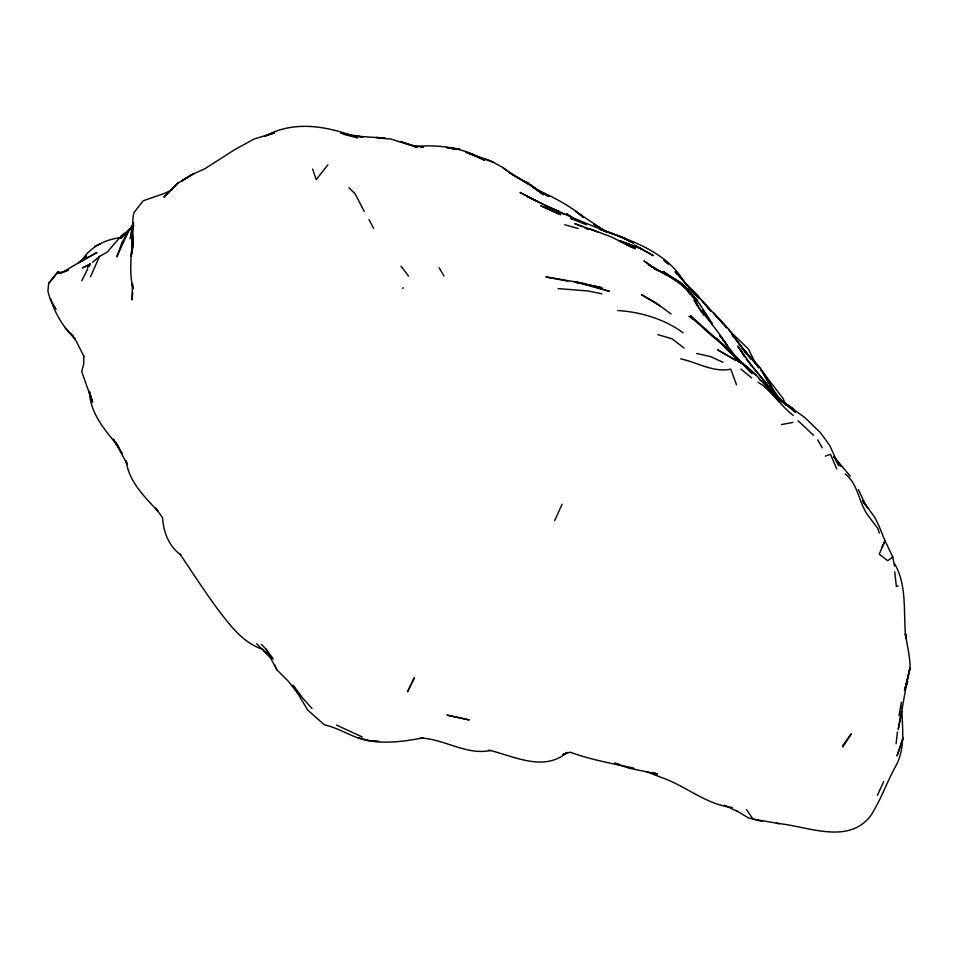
<?xml version="1.0" encoding="UTF-8"?>
<svg xmlns="http://www.w3.org/2000/svg" width="958" height="958" viewBox="0 0 958 958"><rect width="100%" height="100%" fill="white"/><g stroke="black" fill="none" stroke-linecap="round" stroke-linejoin="round"><path stroke-width="1.44" d="M83.825 356.065L83.729 364.028L81.681 371.524L92.483 402.025M901.885 711.459C902.544 729.373 905.011 747.575 896.628 764.496C887.216 781.01 881.264 799.271 870.954 815.33C848.285 845.77 807.043 825.82 776.495 823.329M132.647 292.621L132.108 299.926L132.42 283.556L133.054 288.873C128.803 271.437 131.378 253.894 133.126 236.53L131.114 256.217C135.282 241.979 130.863 227.166 133.809 212.844L143.125 200.797L164.513 193.384L172.141 189.768M901.933 708.609L902.113 706.214M48.666 283.388L57.887 272.012L59.145 273.413L68.198 270.168L62.258 272.455L57.887 272.012L48.666 283.388L47.9 291.184L50.343 299.782L56.103 309.206M896.089 743.755L897.395 732.08M130.084 238.841L133.605 222.448M898.999 715.877L901.406 702.178M901.442 711.387L898.197 729.433C902.556 708.848 905.214 688.203 910.1 667.738C910.112 656.206 906.951 644.926 905.406 633.561L905.813 638.064C903.047 613.204 907.597 586.404 894.664 563.795M133.617 224.831L131.569 232.902L133.641 225.765M562.083 504.243L554.67 520.601M90.603 276.563L99.452 256.469L107.236 252.086L111.847 246.829M877.384 795.296L883.707 781.62M881.959 547.018L885.012 540.791L878.522 524.876L874.558 517.045L862.463 500.519L867.649 507.872L863.589 502.112M81.813 280.682L87.669 269.018M88.974 266.432L90.28 263.833L82.352 267.929L88.819 265.162M87.453 267.785L90.28 263.833M327.923 164.752L316.188 179.637L312.631 169.015M83.095 260.54L86.639 256.217L78.34 262.887L62.258 272.455L59.145 273.413M112.302 246.194L121.953 235.129L130.312 229.513M81.406 261.223C90.088 246.733 105.356 239.284 121.714 237.452M132.958 225.322L120.624 238.219L127.366 232.806M92.567 262.312L99.452 256.469M167.195 194.474L163.854 197.108L178.535 182.738L191.48 174.787L204.952 168.692L235.285 149.304L254.445 138.886L274.144 132.97M892.772 557.017L887.683 560.741L879.252 554.143L885.012 540.791L892.772 557.017L894.497 566.022M94.962 246.098L100.734 243.727M898.017 585.877L896.377 586.512L894.724 571.794M825.329 456.14L830.55 454.308L836.729 468.953M274.251 132.994L265.234 136.096C294.202 120.049 328.175 126.097 357.394 137.808L343.527 134.3M402.42 288.154L403.354 287.927M792.901 422.406L781.357 424.61M414.634 146.514C438.752 144.263 463.708 147.592 484.676 160.345L466.666 152.49L478.892 156.992M420.837 737.888L423.137 737.78C406.204 741.145 388.613 743.624 371.417 741.133C354.34 739.384 340.605 728.224 324.391 724.883L307.65 710.01L297.914 693.604L288.837 681.761L276.754 669.69L266.001 649.117L261.462 644.387M490.376 750.569C465.911 755.311 444.883 739.181 421.137 738.103M377.871 138.06L390.816 139.018L417.317 147.352L400.145 141.509L414.287 145.891L423.532 147.281L420.646 147.233M357.825 737.612L371.417 741.133L378.326 741.408M371.417 741.133L378.542 741.42M558.143 288.609L587.889 290.957L601.864 293.795M376.183 137.401L385.116 138.132L355.167 136.144L362.759 136.946L340.797 133.222M617.623 310.488C640.746 312.045 664.241 318.942 683.078 332.761M779.213 823.617L752.976 819.09L746.665 809.726M633.957 768.16C612.39 763.586 590.894 759.766 570.106 752.174L562.502 754.796L567.124 752.425C543.94 772.232 514.326 756.305 489.035 750.162M567.902 281.137L545.821 276.922L582.823 283.137L609.396 291.316L574.321 281.628L579.782 282.981M585.589 284.538L602.019 287.723L582.524 283.664M576.273 282.682L578.931 283.209M588.068 284.861L598.834 287.065M732.355 807.522C706.274 804.648 686.383 786.243 662.277 777.812L646.387 771.609M696.658 353.49L710.477 356.592L722.907 362.268M762.029 821.389L748.426 817.893L736.738 810.851M564.669 224.747L578.165 228.459M451.829 148.274L454.595 149.017L451.853 148.286M455.134 149.053L446.536 147.496L459.672 149.28L451.098 147.915L453.936 148.765M657.918 334.677L671.905 338.749L684.096 348.053M680.731 358.891C697.316 362.34 713.399 372.842 730.774 369.153L736.534 384.888M468.175 153.041L472.438 154.322L465.863 152.142M614.641 762.963L620.269 764.724M612.533 233.56L599.397 229.178C631.154 240.506 665.666 251.08 684.299 281.856L675.474 271.665L695.472 295.088M597.924 232.016L574.836 223.681L582.189 226.675M616.449 763.909L629.574 768.304L657.475 774.052L653.32 772.567M604.654 230.902L625.358 238.482C591.912 226.304 558.957 212.508 527.247 196.318L546.719 206.186M493.49 162.333L477.455 156.477L490.616 160.8L502.567 167.363L513.656 175.494L532.516 186.487L543.521 194.797C531.51 183.062 515.344 177.901 502.567 167.363M590.236 229.034L610.881 236.734L635.346 248.793L619.167 240.757L634.867 248.35L625.778 244.374M586.308 224.723L570.405 218.244L573.614 219.55M559.388 211.419L545.617 205.766L550.371 208.09M555.652 212.592L560.729 214.7L540.767 205.754L554.419 212.017M551.557 208.676L564.034 214.257M660.266 271.545L648.446 264.755L679.497 281.844L686 287.34L699.041 302.991L712.405 324.091L702.813 309.901M262.971 649.368C243.967 643.381 231.477 627.035 219.765 611.958C205.754 593.218 193.097 573.519 180.02 554.131L180.727 554.886C168.943 546.359 163.387 532.001 162.609 517.835L155.639 508.111L157.866 511.189C144.155 496.244 129.15 482.114 126.061 460.798L127.342 464.414L115.259 442.117L122.468 453.757M336.521 725.086L362.256 736.965M584.667 227.836L588.368 229.573M687.305 290.561L693.161 297.112C684 284.047 669.654 275.605 655.332 269.222C673.534 275.832 690.586 287.675 697.975 306.297L693.855 300.117M724.332 805.151L737.181 811.294M533.271 187.9C551.03 196.198 568.92 204.605 583.853 217.61L575.435 211.215L605.899 231.656L593.768 224.28L606.989 232.159M633.394 243.104L617.718 235.405L633.609 242.901M657.607 270.288L654.242 268.228L679.497 281.844L685.353 288.382M654.326 268.192L667.427 275.473M536.001 189.552L548.814 196.438L536.971 189.684L541.905 193.468L526.05 181.804L532.516 186.487L509.213 172.284M757.91 382.194L763.047 385.427L773.262 395.175M572.644 217.897L566.346 213.574L572.393 217.67M658.721 270.982L644.004 260.923L653.116 267.545M667.702 275.018L685.605 287.771L689.724 293.95M739.372 361.382L727.266 348.353L690.598 315.829L693.52 319.05M688.85 316.236L699.975 324.331M670.073 276.287L663.403 271.413L672.767 278.538M671.055 313.961L655.356 302.465L641.609 294.765L660.29 306.069M740.965 363.19L738.63 361.417C761.598 374.506 772.998 399.39 793.26 415.473M740.917 369.058L751.623 377.895M689.628 288.693L692.838 291.364L689.497 288.406M729.05 330.354L748.402 349.011L755.275 362.986L753.587 360.615M813.522 435.279L798.122 420.79M746.186 367.86L751.407 372.542L718.153 340.497L730.02 352.604M765.466 386.601L780.854 400.504L804.612 417.353L820.395 432.621L829.712 445.422L838.98 465.839L835.975 460.942M694.55 319.996L710.034 334.354L727.266 348.353L716.165 338.258L735.469 357.262L726.128 347.994M683.952 281.652L697.173 294.777L709.351 309.518M693.293 296.369L697.412 300.237L690.55 292.873M769.238 390.517L777.668 398.444M756.078 375.201L735.277 356.388L738.965 361.01L719.901 335.719L727.242 345.539C717.853 330.522 705.89 317.637 695.915 303.099L697.975 306.297L694.682 299.626L699.112 308.62M750.15 371.357L752.27 373.428M738.762 361.489L735.732 358.508L739.78 362.459L733.792 356.304M689.281 288.526L698.681 297.77L689.425 288.322M724.763 346.604L720.931 342.844L723.015 344.904M349.023 187.804L355.095 193.779L364.208 211.335M666.445 262.528L663.607 259.367L668.373 264.133M256.684 643.776L271.713 658.936M748.222 355.681L759.969 367.812L768.615 380.434L774.112 391.942M746.114 353.023L759.682 367.465L743.396 349.119L751.108 359.022L731.768 334.031L746.102 353.37L728.415 328.81L713.794 313.158L727.134 328.163M748.162 369.369L745.372 366.495L752.03 373.596M663.607 259.367L667.594 263.486M74.963 338.533C63.659 327.768 55.001 313.829 50.762 298.872M64.94 327.672L74.784 338.33M684.802 283.34L686.742 285.46M693.245 296.381L695.173 298.513L692.909 296.01M263.929 650.434L266.827 653.643M311.973 708.489L302.764 698.214L293.184 685.162M72.868 335.935L70.988 333.695L76.233 341.204L83.945 356.412M694.454 294.082L690.622 289.807L704.13 302.764L726.152 327.157M781.812 401.677L770.448 388.589L779.92 399.702M845.255 473.935C858.703 484.544 858.476 503.046 868.475 516.075L877.744 528.361L879.324 533.067M760.616 369.369L783.129 398.516L785.74 405.246M770.388 391.606L778.998 401.737M674.971 271.809L676.851 274.06M747.336 368.387L750.15 371.776M731.72 333.935L736.355 339.575L731.768 333.791M702.813 301.554L708.477 308.464M708.273 308.213L710.848 311.386M758.975 378.685L760.664 380.781M850.261 476.126L833.723 456.547L835.388 458.81M769.286 387.906L762.76 379.584L777.884 398.839M771.106 390.277L777.477 398.54M401.019 266.216L408.575 276.084M838.705 463.289L841.196 466.57M834.969 458.283L840.166 465.169M834.777 458.056L836.334 460.127M746.15 359.034L772.04 390.409L751.79 365.812L737.696 346.054L744.689 356.843L740.977 350.197L741.312 350.796M266.001 649.117L273.258 658.912M699.951 309.769L704.118 315.529M862.595 500.723L865.577 505.022L858.44 489.61M755.862 363.836L758.628 367.872M752.293 358.448L757.754 366.555M781.788 401.929L769.609 384.386L770.891 386.23L760.963 369.345L768.436 382.984M775.872 396.48L777.082 398.348M120.145 450.044L113.307 439.099L118.421 446.524C105.069 430.178 90.256 413.868 89.405 391.355L92.639 402.061M439.159 267.725L443.961 276.036M817.773 439.962L822.227 447.805M769.789 385.463L771.154 387.942M369.022 219.621L373.608 228.351M296.01 689.76L297.914 693.604M274.742 664.816L276.754 669.69M132.467 231.082L132.42 225.118L131.414 231.944L132.587 247.451L132.503 235.548M910.1 667.738L904.484 690.443L907.657 681.425L905.226 688.586L910.1 667.738M843.291 744.941L842.824 746.881L851.303 733.804L843.291 744.941M903.298 737.552L897.071 755.73L903.298 737.552M121.774 243.081L116.744 256.96L128.863 230.543L121.774 243.081M407.869 691.017L407.521 691.808L414.371 677.713L407.869 691.017M174.691 185.84L166.165 194.953L178.535 182.738L174.691 185.84M185.864 178.248L181.936 180.954L193.744 173.602L185.864 178.248M78.855 262.552L78.34 262.887L97.009 252.481L78.855 262.552M469.025 719.889L447.23 715.159L469.025 719.889M628.628 243.991L620.844 241.177L641.489 248.864L653.32 255.654L634.22 245.092L641.489 248.864L628.628 243.991M521.284 193.109L520.026 192.474L537.39 201.539L521.284 193.109M736.223 360.543L717.817 349.945L736.223 360.543M793.583 409.114L783.069 402.073L795.451 412.132L769.142 390.277L782.195 401.522L775.669 396.373L793.583 409.114"/></g></svg>
